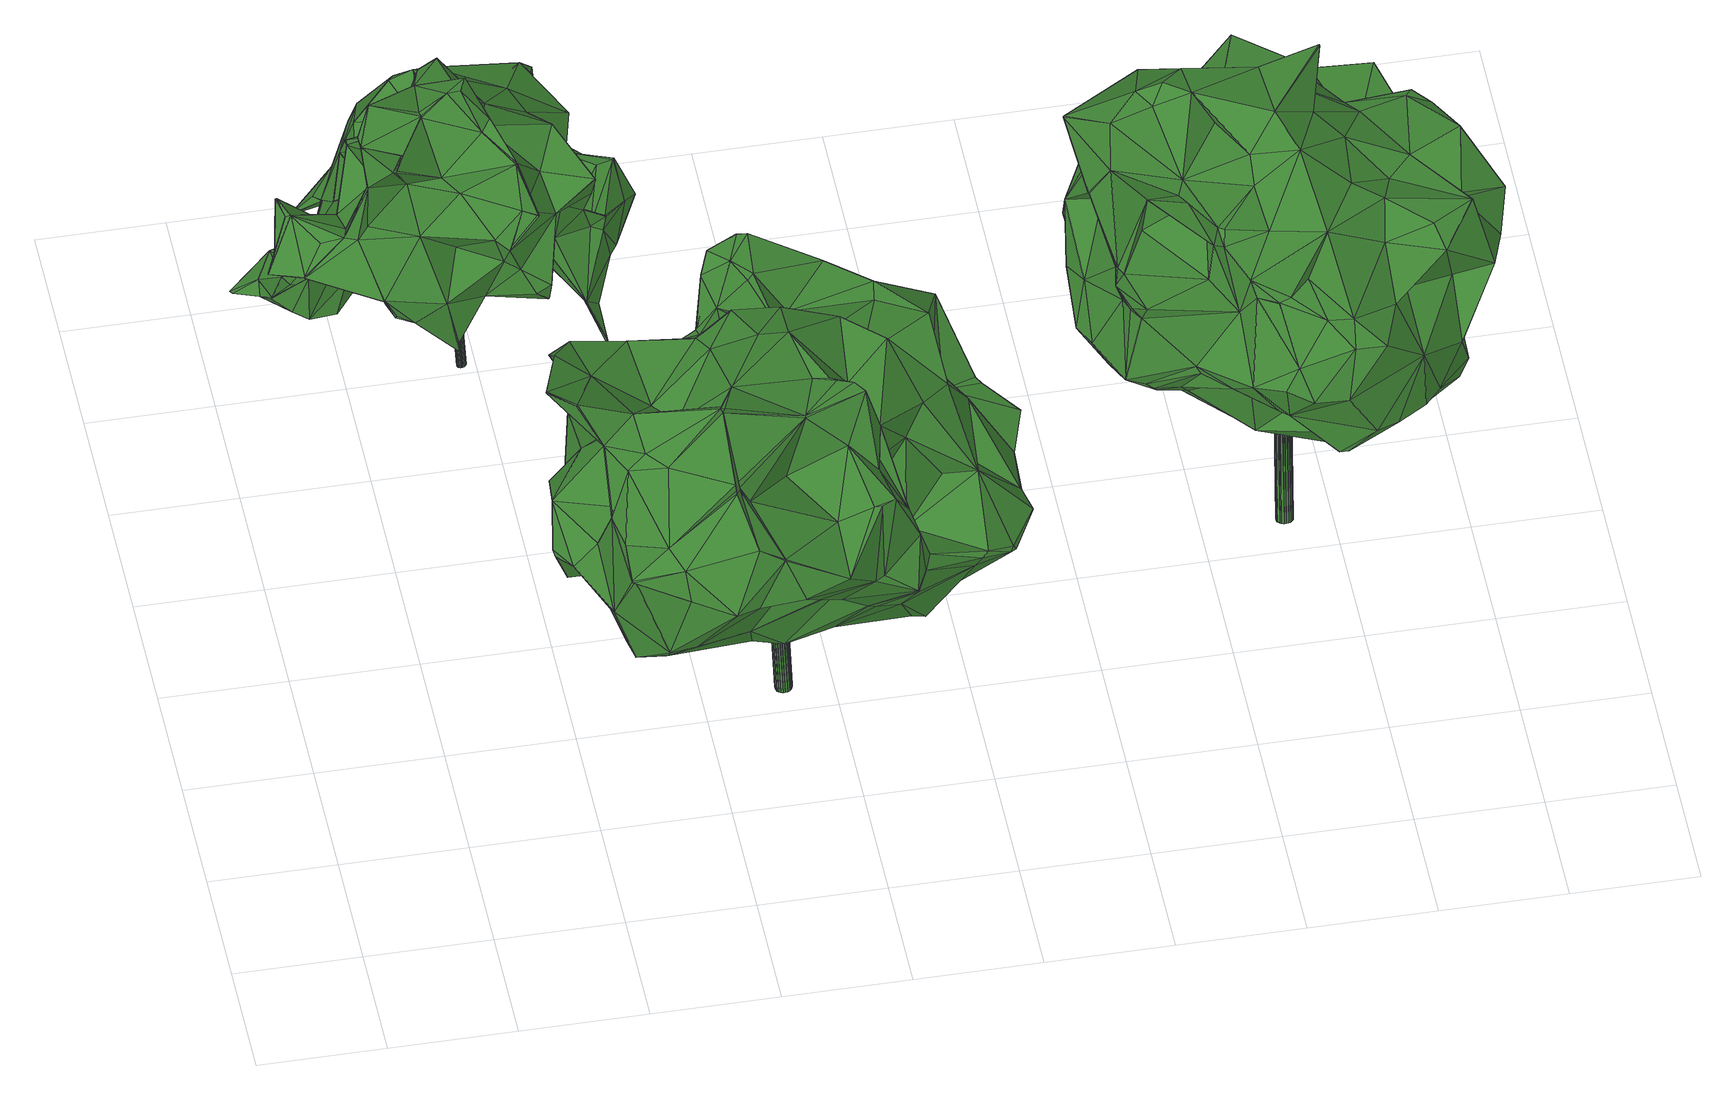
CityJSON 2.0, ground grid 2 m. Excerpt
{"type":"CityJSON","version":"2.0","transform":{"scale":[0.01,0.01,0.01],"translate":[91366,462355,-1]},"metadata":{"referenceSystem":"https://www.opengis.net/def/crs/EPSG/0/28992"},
"CityObjects":{
"tree1":{"type":"SolitaryVegetationObject","attributes":{"gtid":282,"crown_width_m":5.53,"crown_median_z":3.19,"trunk_H_m":3.15,"trunk_DBH_m":0.147,"trunk_radius_m":0.0733,"trunk_base_height_m":0.04,"original_gtid":"287"},"geometry":[{"type":"Solid","lod":"3","boundaries":[[[[0,1,2]],[[3,2,4]],[[5,6,7]],[[8,7,6]],[[9,10,11]],[[12,13,14]],[[15,16,17]],[[18,19,20]],[[21,22,23]],[[24,25,26]],[[27,28,29]],[[30,31,32]],[[33,34,35]],[[36,37,38]],[[39,40,41]],[[42,41,40]],[[43,44,45]],[[43,45,46]],[[47,48,49]],[[50,51,52]],[[53,54,55]],[[56,23,22]],[[57,58,59]],[[60,61,62]],[[63,25,24]],[[64,65,66]],[[67,68,69]],[[70,68,67]],[[34,33,69]],[[55,36,71]],[[18,72,19]],[[73,74,75]],[[76,77,78]],[[76,78,79]],[[80,81,27]],[[50,49,82]],[[83,10,73]],[[20,19,84]],[[73,85,74]],[[75,74,85]],[[37,86,87]],[[88,89,38]],[[90,91,92]],[[85,93,94]],[[95,96,97]],[[14,96,95]],[[98,99,100]],[[58,20,84]],[[101,102,103]],[[104,105,106]],[[107,108,109]],[[110,111,25]],[[61,112,62]],[[103,97,96]],[[44,15,45]],[[45,15,113]],[[56,32,23]],[[114,115,101]],[[116,117,67]],[[118,119,120]],[[121,122,123]],[[124,97,103]],[[18,125,126]],[[18,20,125]],[[33,120,69]],[[127,128,17]],[[128,53,17]],[[129,130,131]],[[132,45,113]],[[133,134,135]],[[136,10,9]],[[26,137,24]],[[138,139,140]],[[141,133,142]],[[143,30,56]],[[126,144,145]],[[146,86,3]],[[123,104,121]],[[110,25,147]],[[148,144,149]],[[150,102,51]],[[23,32,151]],[[151,21,23]],[[152,34,153]],[[2,154,155]],[[5,7,156]],[[93,105,94]],[[157,111,107]],[[158,98,90]],[[109,159,156]],[[3,4,160]],[[161,162,122]],[[163,145,144]],[[30,143,139]],[[122,65,123]],[[84,164,58]],[[93,10,136]],[[165,166,153]],[[113,167,132]],[[14,13,147]],[[168,42,40]],[[93,85,10]],[[15,17,113]],[[169,88,170]],[[58,171,20]],[[172,69,68]],[[164,59,173]],[[150,124,102]],[[88,38,37]],[[64,123,65]],[[117,70,67]],[[174,163,148]],[[46,45,175]],[[176,64,177]],[[72,178,142]],[[110,107,111]],[[6,5,179]],[[113,180,167]],[[129,167,180]],[[129,180,113]],[[41,181,92]],[[8,182,183]],[[47,115,14]],[[2,184,154]],[[27,185,186]],[[51,102,187]],[[36,188,37]],[[132,175,45]],[[145,189,126]],[[190,189,145]],[[12,108,13]],[[174,191,143]],[[4,192,160]],[[185,81,79]],[[193,168,179]],[[5,156,159]],[[142,133,72]],[[131,137,194]],[[90,98,100]],[[195,71,36]],[[196,168,197]],[[198,156,183]],[[199,200,62]],[[34,152,46]],[[183,156,8]],[[8,156,7]],[[201,202,203]],[[21,141,22]],[[70,79,31]],[[168,40,39]],[[155,204,2]],[[146,204,155]],[[11,10,83]],[[69,153,34]],[[205,206,81]],[[207,39,100]],[[198,183,6]],[[104,158,92]],[[75,196,29]],[[117,116,119]],[[100,39,91]],[[100,91,90]],[[208,209,105]],[[106,105,209]],[[210,191,174]],[[79,70,185]],[[136,211,212]],[[33,211,136]],[[197,81,213]],[[75,85,181]],[[184,59,154]],[[214,178,190]],[[172,215,153]],[[172,153,69]],[[165,153,215]],[[140,46,152]],[[140,43,46]],[[6,183,182]],[[182,8,6]],[[87,49,170]],[[129,208,216]],[[107,198,217]],[[140,218,43]],[[164,219,59]],[[0,220,112]],[[62,112,220]],[[3,160,146]],[[2,221,184]],[[2,1,221]],[[14,114,96]],[[103,96,114]],[[103,114,101]],[[70,118,185]],[[49,50,47]],[[187,47,50]],[[87,170,88]],[[29,80,27]],[[219,164,84]],[[63,71,25]],[[55,54,222]],[[106,223,131]],[[129,131,223]],[[208,105,224]],[[93,224,105]],[[224,212,132]],[[36,222,188]],[[55,222,36]],[[42,196,75]],[[219,225,226]],[[157,25,111]],[[207,198,6]],[[6,179,207]],[[227,147,169]],[[169,147,25]],[[53,228,229]],[[61,60,222]],[[88,37,87]],[[108,110,13]],[[125,171,230]],[[79,78,31]],[[101,47,187]],[[137,229,228]],[[108,12,109]],[[231,232,205]],[[231,205,197]],[[231,197,232]],[[19,72,84]],[[233,112,127]],[[234,141,235]],[[205,97,236]],[[56,237,143]],[[238,237,56]],[[167,216,132]],[[20,171,125]],[[118,136,9]],[[117,119,70]],[[239,49,240]],[[239,240,154]],[[174,143,145]],[[55,71,228]],[[98,241,242]],[[93,136,212]],[[93,212,224]],[[121,104,161]],[[169,195,89]],[[210,218,140]],[[222,54,61]],[[205,232,95]],[[130,53,229]],[[81,80,213]],[[196,213,80]],[[130,17,53]],[[86,146,240]],[[86,240,87]],[[51,187,52]],[[32,31,243]],[[215,244,165]],[[30,244,31]],[[130,113,17]],[[130,129,113]],[[70,119,118]],[[50,226,51]],[[150,51,226]],[[245,246,242]],[[172,68,244]],[[29,196,80]],[[11,83,29]],[[75,29,83]],[[196,197,213]],[[210,140,139]],[[224,216,208]],[[132,216,224]],[[247,97,201]],[[172,244,215]],[[60,188,222]],[[248,57,184]],[[161,122,121]],[[41,92,91]],[[154,59,82]],[[31,68,70]],[[105,181,94]],[[92,181,105]],[[41,91,39]],[[85,94,181]],[[92,158,90]],[[132,212,175]],[[167,129,216]],[[137,63,24]],[[71,63,228]],[[137,228,63]],[[249,77,203]],[[202,249,203]],[[104,250,158]],[[104,251,250]],[[251,104,176]],[[123,176,104]],[[71,195,25]],[[181,41,42]],[[181,42,75]],[[106,131,194]],[[252,253,218]],[[50,52,187]],[[218,253,43]],[[82,219,226]],[[82,226,50]],[[107,109,198]],[[156,198,109]],[[67,120,116]],[[119,116,120]],[[233,254,255]],[[56,30,32]],[[1,256,221]],[[257,221,256]],[[97,205,95]],[[247,236,97]],[[30,139,258]],[[138,258,139]],[[188,62,200]],[[60,62,188]],[[114,14,115]],[[173,59,58]],[[124,201,97]],[[22,238,56]],[[32,234,235]],[[82,59,219]],[[149,58,57]],[[149,57,248]],[[202,72,249]],[[225,72,202]],[[69,120,67]],[[84,72,219]],[[133,249,72]],[[127,112,128]],[[26,25,157]],[[169,25,195]],[[101,115,47]],[[228,53,55]],[[108,107,110]],[[170,227,169]],[[152,166,140]],[[152,153,166]],[[149,230,58]],[[130,229,131]],[[148,163,144]],[[257,248,221]],[[184,221,248]],[[256,259,257]],[[57,59,184]],[[166,30,258]],[[166,258,140]],[[260,257,255]],[[112,259,261]],[[104,92,105]],[[32,235,151]],[[127,17,16]],[[140,258,138]],[[238,214,237]],[[190,145,237]],[[137,131,229]],[[209,129,223]],[[209,223,106]],[[129,209,208]],[[262,16,263]],[[185,27,81]],[[88,169,89]],[[178,72,189]],[[188,86,37]],[[150,226,225]],[[207,168,39]],[[179,168,207]],[[197,168,193]],[[254,252,218]],[[218,148,254]],[[164,173,58]],[[243,31,78]],[[31,244,68]],[[38,89,36]],[[195,36,89]],[[139,143,191]],[[49,48,170]],[[35,211,33]],[[245,26,246]],[[157,246,26]],[[162,194,122]],[[161,194,162]],[[104,194,161]],[[106,194,104]],[[197,205,81]],[[242,217,99]],[[198,99,217]],[[27,186,264]],[[9,186,185]],[[133,141,134]],[[245,241,64]],[[64,176,123]],[[225,201,150]],[[124,150,201]],[[14,109,12]],[[232,109,14]],[[61,54,112]],[[128,112,54]],[[53,128,54]],[[66,122,137]],[[126,72,18]],[[76,247,203]],[[76,203,77]],[[201,225,202]],[[201,203,247]],[[22,178,238]],[[238,178,214]],[[243,234,32]],[[233,259,112]],[[255,259,233]],[[0,2,199]],[[139,191,210]],[[256,261,259]],[[112,261,0]],[[255,257,259]],[[1,0,261]],[[256,1,261]],[[247,76,206]],[[236,247,206]],[[236,206,205]],[[219,72,225]],[[81,206,79]],[[76,79,206]],[[157,107,246]],[[148,149,257]],[[148,257,260]],[[245,137,26]],[[66,137,245]],[[34,265,35]],[[46,265,34]],[[66,245,64]],[[137,122,194]],[[46,175,265]],[[220,0,199]],[[220,199,62]],[[86,188,200]],[[171,58,230]],[[248,257,149]],[[227,170,48]],[[42,168,196]],[[49,87,240]],[[262,254,233]],[[255,254,260]],[[260,254,148]],[[230,144,126]],[[218,210,148]],[[110,147,13]],[[14,147,227]],[[207,99,198]],[[22,141,178]],[[142,178,141]],[[197,159,232]],[[193,159,197]],[[179,159,193]],[[5,159,179]],[[109,232,159]],[[95,232,14]],[[204,192,4]],[[175,212,211]],[[190,178,189]],[[126,189,72]],[[262,127,16]],[[262,233,127]],[[125,230,126]],[[28,27,264]],[[249,133,135]],[[227,48,47]],[[14,227,47]],[[9,185,118]],[[242,99,98]],[[100,99,207]],[[250,241,98]],[[145,143,237]],[[75,83,73]],[[135,243,78]],[[135,78,77]],[[11,29,9]],[[49,239,82]],[[82,239,154]],[[166,165,244]],[[166,244,30]],[[155,154,240]],[[155,240,146]],[[73,10,85]],[[86,200,3]],[[16,253,263]],[[43,253,44]],[[176,177,251]],[[250,251,177]],[[254,253,252]],[[262,253,254]],[[263,253,262]],[[151,235,21]],[[15,253,16]],[[44,253,15]],[[2,204,4]],[[204,146,160]],[[177,64,241]],[[177,241,250]],[[200,199,3]],[[3,199,2]],[[158,250,98]],[[242,241,245]],[[77,249,135]],[[103,102,124]],[[187,102,101]],[[210,174,148]],[[149,144,230]],[[29,28,9]],[[163,174,145]],[[28,264,186]],[[9,28,186]],[[21,235,141]],[[211,35,265]],[[211,265,175]],[[66,65,122]],[[136,120,33]],[[118,120,136]],[[204,160,192]],[[246,107,217]],[[246,217,242]],[[190,237,214]],[[234,134,141]],[[135,134,243]],[[234,243,134]],[[266,267,268]],[[266,268,269]],[[269,268,270]],[[269,270,271]],[[268,267,272]],[[268,272,270]],[[270,272,273]],[[270,273,271]],[[272,267,274]],[[272,274,273]],[[273,274,275]],[[273,275,271]],[[274,267,276]],[[274,276,275]],[[275,276,277]],[[275,277,271]],[[276,267,278]],[[276,278,277]],[[277,278,279]],[[277,279,271]],[[278,267,280]],[[278,280,279]],[[279,280,281]],[[279,281,271]],[[280,267,282]],[[280,282,281]],[[281,282,283]],[[281,283,271]],[[282,267,284]],[[282,284,283]],[[283,284,285]],[[283,285,271]],[[284,267,286]],[[284,286,285]],[[285,286,287]],[[285,287,271]],[[286,267,288]],[[286,288,287]],[[287,288,289]],[[287,289,271]],[[288,267,290]],[[288,290,289]],[[289,290,291]],[[289,291,271]],[[290,267,292]],[[290,292,291]],[[291,292,293]],[[291,293,271]],[[292,267,294]],[[292,294,293]],[[293,294,295]],[[293,295,271]],[[294,267,296]],[[294,296,295]],[[295,296,297]],[[295,297,271]],[[296,267,298]],[[296,298,297]],[[297,298,299]],[[297,299,271]],[[298,267,300]],[[298,300,299]],[[299,300,301]],[[299,301,271]],[[300,267,302]],[[300,302,301]],[[301,302,303]],[[301,303,271]],[[302,267,304]],[[302,304,303]],[[303,304,305]],[[303,305,271]],[[304,267,306]],[[304,306,305]],[[305,306,307]],[[305,307,271]],[[306,267,308]],[[306,308,307]],[[307,308,309]],[[307,309,271]],[[308,267,310]],[[308,310,309]],[[309,310,311]],[[309,311,271]],[[310,267,312]],[[310,312,311]],[[311,312,313]],[[311,313,271]],[[312,267,314]],[[312,314,313]],[[313,314,315]],[[313,315,271]],[[314,267,266]],[[314,266,315]],[[315,266,269]],[[315,269,271]]]]}]},
"tree2":{"type":"SolitaryVegetationObject","attributes":{"gtid":259,"crown_width_m":7.35,"crown_median_z":4.41,"trunk_H_m":4.54,"trunk_DBH_m":0.259,"trunk_radius_m":0.129,"trunk_base_height_m":-0.13,"original_gtid":"264"},"geometry":[{"type":"Solid","lod":"3","boundaries":[[[[316,317,318]],[[319,320,321]],[[322,320,319]],[[323,324,325]],[[326,327,328]],[[329,330,331]],[[332,333,334]],[[335,336,337]],[[338,339,340]],[[341,342,343]],[[344,345,346]],[[347,344,346]],[[348,349,350]],[[332,351,352]],[[353,354,355]],[[356,357,358]],[[359,360,339]],[[361,362,363]],[[364,365,366]],[[367,366,365]],[[355,368,353]],[[369,370,371]],[[317,372,318]],[[373,374,375]],[[376,330,321]],[[377,378,379]],[[380,381,382]],[[383,384,385]],[[386,387,388]],[[389,390,391]],[[392,393,371]],[[394,395,396]],[[397,376,324]],[[337,336,398]],[[399,400,338]],[[356,354,401]],[[402,396,403]],[[404,405,406]],[[407,343,408]],[[324,408,343]],[[409,410,358]],[[411,410,409]],[[412,413,331]],[[350,349,414]],[[359,415,360]],[[416,417,418]],[[419,416,418]],[[420,421,422]],[[335,351,423]],[[424,333,332]],[[425,426,427]],[[337,428,382]],[[408,324,323]],[[429,430,431]],[[432,433,327]],[[414,434,435]],[[369,435,434]],[[436,427,426]],[[389,437,438]],[[439,326,328]],[[376,321,320]],[[440,441,442]],[[443,394,444]],[[445,446,447]],[[448,366,449]],[[449,366,367]],[[450,320,440]],[[325,320,450]],[[371,370,392]],[[451,370,452]],[[364,366,448]],[[369,452,370]],[[453,430,454]],[[333,455,456]],[[324,342,397]],[[457,458,353]],[[354,353,458]],[[459,345,344]],[[447,460,442]],[[384,363,461]],[[462,461,363]],[[463,397,464]],[[337,465,466]],[[467,397,463]],[[401,357,356]],[[468,376,397]],[[388,469,386]],[[411,469,388]],[[470,336,335]],[[370,471,472]],[[411,388,473]],[[474,406,475]],[[476,477,474]],[[425,427,478]],[[436,380,478]],[[479,390,445]],[[380,436,424]],[[380,424,332]],[[380,332,381]],[[480,481,482]],[[324,376,325]],[[483,484,485]],[[486,487,375]],[[488,487,486]],[[489,362,361]],[[352,490,337]],[[424,436,491]],[[491,436,426]],[[492,475,493]],[[463,371,467]],[[424,491,455]],[[492,474,475]],[[383,385,494]],[[468,495,376]],[[403,365,402]],[[485,484,433]],[[496,433,484]],[[494,360,415]],[[494,415,439]],[[408,497,407]],[[443,395,394]],[[446,460,447]],[[468,467,393]],[[425,478,498]],[[330,499,472]],[[380,428,500]],[[501,502,503]],[[504,469,411]],[[505,500,506]],[[507,500,505]],[[324,343,342]],[[457,413,412]],[[482,357,480]],[[451,452,377]],[[475,406,508]],[[509,510,347]],[[344,347,510]],[[511,459,512]],[[480,457,481]],[[513,374,496]],[[513,496,514]],[[456,515,334]],[[456,334,333]],[[516,462,456]],[[516,517,462]],[[518,438,519]],[[520,521,522]],[[523,524,525]],[[526,527,528]],[[412,482,481]],[[529,530,531]],[[438,532,519]],[[446,533,460]],[[407,497,534]],[[535,536,355]],[[472,471,417]],[[472,417,412]],[[478,427,436]],[[385,318,494]],[[426,318,491]],[[368,537,329]],[[475,508,488]],[[493,475,488]],[[318,360,494]],[[340,399,338]],[[403,395,538]],[[402,365,364]],[[336,539,341]],[[404,373,405]],[[535,356,536]],[[468,393,392]],[[334,423,351]],[[334,351,332]],[[339,425,498]],[[340,339,498]],[[504,540,469]],[[498,430,340]],[[497,531,534]],[[512,541,438]],[[463,435,371]],[[369,371,435]],[[350,414,542]],[[543,544,545]],[[398,465,337]],[[382,428,380]],[[464,546,547]],[[403,396,395]],[[394,396,402]],[[421,548,422]],[[422,395,443]],[[498,478,507]],[[380,507,478]],[[492,493,519]],[[322,440,320]],[[455,372,456]],[[534,531,466]],[[422,538,395]],[[388,387,525]],[[388,525,549]],[[447,550,551]],[[552,551,550]],[[553,554,555]],[[453,556,344]],[[457,412,481]],[[336,341,398]],[[447,319,550]],[[557,422,548]],[[557,538,422]],[[505,454,498]],[[489,558,362]],[[559,448,449]],[[371,393,467]],[[560,561,536]],[[552,561,560]],[[562,563,564]],[[400,563,562]],[[565,329,537]],[[558,566,362]],[[394,364,501]],[[394,402,364]],[[544,553,555]],[[552,445,551]],[[447,551,445]],[[349,434,414]],[[318,455,491]],[[333,424,455]],[[505,556,454]],[[557,567,449]],[[558,542,568]],[[382,381,352]],[[382,352,337]],[[536,410,503]],[[482,412,416]],[[413,457,353]],[[423,334,515]],[[567,545,544]],[[417,416,412]],[[480,458,457]],[[378,361,569]],[[342,570,397]],[[520,464,571]],[[464,520,463]],[[539,570,342]],[[520,522,463]],[[470,539,336]],[[430,498,454]],[[572,437,391]],[[521,568,542]],[[573,568,521]],[[346,345,486]],[[512,486,511]],[[426,574,318]],[[316,318,385]],[[425,339,574]],[[425,574,426]],[[554,553,404]],[[384,383,575]],[[518,512,438]],[[506,556,505]],[[332,352,381]],[[455,318,372]],[[565,330,329]],[[378,576,577]],[[430,578,340]],[[571,527,521]],[[492,532,390]],[[572,390,532]],[[521,527,573]],[[512,488,486]],[[518,488,512]],[[579,527,526]],[[464,527,579]],[[482,416,357]],[[401,480,357]],[[355,354,535]],[[356,535,354]],[[348,378,349]],[[364,448,502]],[[377,576,378]],[[464,570,539]],[[335,423,580]],[[512,531,541]],[[581,531,512]],[[459,581,512]],[[466,465,534]],[[319,368,550]],[[420,422,328]],[[464,397,570]],[[470,580,573]],[[470,335,580]],[[414,435,522]],[[521,542,522]],[[414,522,542]],[[335,337,490]],[[422,582,328]],[[443,582,422]],[[421,433,496]],[[573,580,568]],[[423,568,580]],[[582,549,525]],[[401,354,458]],[[401,458,480]],[[541,389,438]],[[583,389,541]],[[364,502,501]],[[375,487,405]],[[373,375,405]],[[406,405,508]],[[584,533,583]],[[518,493,488]],[[347,374,513]],[[514,496,484]],[[500,507,380]],[[445,390,446]],[[459,466,581]],[[581,466,531]],[[442,441,447]],[[574,585,318]],[[344,510,453]],[[453,510,509]],[[428,337,466]],[[339,360,574]],[[562,564,326]],[[326,586,562]],[[459,587,466]],[[428,466,506]],[[428,506,500]],[[534,465,398]],[[534,398,407]],[[519,493,518]],[[353,368,413]],[[536,358,410]],[[555,477,476]],[[430,429,578]],[[350,361,348]],[[339,338,586]],[[339,586,359]],[[463,522,435]],[[557,449,367]],[[398,341,407]],[[492,390,474]],[[586,400,562]],[[586,338,400]],[[369,434,377]],[[406,554,404]],[[489,542,558]],[[443,549,582]],[[444,549,443]],[[586,415,359]],[[588,415,586]],[[416,589,357]],[[446,389,583]],[[341,539,342]],[[569,379,378]],[[590,379,569]],[[531,497,529]],[[591,450,584]],[[497,591,584]],[[456,462,515]],[[514,347,513]],[[392,330,376]],[[490,351,335]],[[408,450,591]],[[497,408,591]],[[377,418,471]],[[417,471,418]],[[416,592,589]],[[538,367,403]],[[559,560,448]],[[474,477,406]],[[507,505,498]],[[509,347,514]],[[474,390,479]],[[352,351,490]],[[470,573,539]],[[326,415,588]],[[341,343,407]],[[528,464,547]],[[410,501,503]],[[409,358,593]],[[323,450,408]],[[548,545,557]],[[567,557,545]],[[460,450,442]],[[440,442,450]],[[503,502,560]],[[560,502,448]],[[501,549,444]],[[356,358,536]],[[503,560,536]],[[594,379,590]],[[386,540,595]],[[469,540,386]],[[460,533,450]],[[584,450,533]],[[516,596,517]],[[372,596,516]],[[471,451,377]],[[517,596,316]],[[372,316,596]],[[597,377,379]],[[540,597,379]],[[412,331,330]],[[330,472,412]],[[540,379,595]],[[594,595,379]],[[543,548,421]],[[383,523,387]],[[439,523,494]],[[383,494,523]],[[348,361,378]],[[404,598,373]],[[389,446,390]],[[536,368,355]],[[573,527,539]],[[445,552,599]],[[479,445,599]],[[600,546,526]],[[547,546,600]],[[558,568,566]],[[487,488,508]],[[487,508,405]],[[536,561,368]],[[550,561,552]],[[550,368,561]],[[537,368,319]],[[528,527,571]],[[368,329,413]],[[537,319,321]],[[330,537,321]],[[346,486,375]],[[399,563,400]],[[346,375,374]],[[496,374,544]],[[544,374,373]],[[374,347,346]],[[340,563,399]],[[340,429,563]],[[453,509,430]],[[479,476,474]],[[560,559,479]],[[589,592,504]],[[479,559,476]],[[325,376,320]],[[411,593,504]],[[409,593,411]],[[486,345,511]],[[565,537,330]],[[544,543,496]],[[421,496,543]],[[468,397,467]],[[384,569,363]],[[476,559,555]],[[584,583,529]],[[584,529,497]],[[515,462,362]],[[385,384,316]],[[517,384,462]],[[517,316,384]],[[462,384,461]],[[451,471,370]],[[552,560,599]],[[599,560,479]],[[504,593,589]],[[357,589,358]],[[593,358,589]],[[564,327,326]],[[432,327,564]],[[555,559,449]],[[386,575,387]],[[446,583,533]],[[383,387,575]],[[420,328,327]],[[384,575,569]],[[569,575,590]],[[329,331,413]],[[387,523,525]],[[594,601,595]],[[528,571,464]],[[340,578,429]],[[419,418,540]],[[349,577,434]],[[378,577,349]],[[350,489,361]],[[557,367,538]],[[450,323,325]],[[526,528,547]],[[439,415,326]],[[547,600,526]],[[433,432,485]],[[485,432,483]],[[563,483,432]],[[392,376,495]],[[392,495,468]],[[564,563,432]],[[447,441,319]],[[322,319,441]],[[440,322,441]],[[377,452,369]],[[511,345,459]],[[597,418,377]],[[456,372,516]],[[316,372,317]],[[403,367,365]],[[501,444,394]],[[328,524,439]],[[362,462,363]],[[571,521,520]],[[350,542,489]],[[361,363,569]],[[531,530,541]],[[583,530,529]],[[541,530,583]],[[579,526,546]],[[579,546,464]],[[318,585,360]],[[574,360,585]],[[555,554,477]],[[543,545,548]],[[523,439,524]],[[328,582,524]],[[582,525,524]],[[449,567,544]],[[549,473,388]],[[544,555,449]],[[563,431,483]],[[563,429,431]],[[484,431,514]],[[515,362,566]],[[568,423,566]],[[492,519,532]],[[539,527,464]],[[326,588,586]],[[434,577,576]],[[434,576,377]],[[373,598,544]],[[553,598,404]],[[572,391,390]],[[544,598,553]],[[575,386,601]],[[386,595,601]],[[483,431,484]],[[515,566,423]],[[575,601,590]],[[590,601,594]],[[420,327,421]],[[421,327,433]],[[411,473,410]],[[501,473,549]],[[501,410,473]],[[597,540,418]],[[504,592,540]],[[344,556,506]],[[506,466,587]],[[344,587,459]],[[506,587,344]],[[406,477,554]],[[592,416,419]],[[592,419,540]],[[454,556,453]],[[509,431,430]],[[514,431,509]],[[389,391,437]],[[392,370,499]],[[472,499,370]],[[392,499,330]],[[532,437,572]],[[532,438,437]],[[602,603,604]],[[602,604,605]],[[605,604,606]],[[605,606,607]],[[604,603,608]],[[604,608,606]],[[606,608,609]],[[606,609,607]],[[608,603,610]],[[608,610,609]],[[609,610,611]],[[609,611,607]],[[610,603,612]],[[610,612,611]],[[611,612,613]],[[611,613,607]],[[612,603,614]],[[612,614,613]],[[613,614,615]],[[613,615,607]],[[614,603,616]],[[614,616,615]],[[615,616,617]],[[615,617,607]],[[616,603,618]],[[616,618,617]],[[617,618,619]],[[617,619,607]],[[618,603,620]],[[618,620,619]],[[619,620,621]],[[619,621,607]],[[620,603,622]],[[620,622,621]],[[621,622,623]],[[621,623,607]],[[622,603,624]],[[622,624,623]],[[623,624,625]],[[623,625,607]],[[624,603,626]],[[624,626,625]],[[625,626,627]],[[625,627,607]],[[626,603,628]],[[626,628,627]],[[627,628,629]],[[627,629,607]],[[628,603,630]],[[628,630,629]],[[629,630,631]],[[629,631,607]],[[630,603,632]],[[630,632,631]],[[631,632,633]],[[631,633,607]],[[632,603,634]],[[632,634,633]],[[633,634,635]],[[633,635,607]],[[634,603,636]],[[634,636,635]],[[635,636,637]],[[635,637,607]],[[636,603,638]],[[636,638,637]],[[637,638,639]],[[637,639,607]],[[638,603,640]],[[638,640,639]],[[639,640,641]],[[639,641,607]],[[640,603,642]],[[640,642,641]],[[641,642,643]],[[641,643,607]],[[642,603,644]],[[642,644,643]],[[643,644,645]],[[643,645,607]],[[644,603,646]],[[644,646,645]],[[645,646,647]],[[645,647,607]],[[646,603,648]],[[646,648,647]],[[647,648,649]],[[647,649,607]],[[648,603,650]],[[648,650,649]],[[649,650,651]],[[649,651,607]],[[650,603,602]],[[650,602,651]],[[651,602,605]],[[651,605,607]]]]}]},
"tree3":{"type":"SolitaryVegetationObject","attributes":{"gtid":235,"crown_width_m":6.46,"crown_median_z":5.9,"trunk_H_m":5.85,"trunk_DBH_m":0.268,"trunk_radius_m":0.134,"trunk_base_height_m":0.05,"original_gtid":"240"},"geometry":[{"type":"Solid","lod":"3","boundaries":[[[[652,653,654]],[[655,656,657]],[[658,659,660]],[[661,654,653]],[[662,663,664]],[[664,665,666]],[[667,668,669]],[[670,669,668]],[[671,672,673]],[[671,673,674]],[[675,665,664]],[[676,677,678]],[[679,680,681]],[[682,683,684]],[[685,686,687]],[[688,689,690]],[[688,691,689]],[[692,693,660]],[[694,688,695]],[[696,697,698]],[[699,661,653]],[[699,655,661]],[[700,701,702]],[[655,701,700]],[[703,704,673]],[[705,706,685]],[[707,708,679]],[[709,710,711]],[[652,699,653]],[[712,713,714]],[[691,688,694]],[[715,716,717]],[[718,719,683]],[[720,719,718]],[[662,664,721]],[[683,722,718]],[[723,724,725]],[[698,697,726]],[[727,728,729]],[[700,730,656]],[[731,720,732]],[[705,685,687]],[[691,733,734]],[[683,719,735]],[[736,737,703]],[[671,693,738]],[[672,671,738]],[[672,738,739]],[[724,740,741]],[[735,742,683]],[[743,744,745]],[[746,747,748]],[[683,742,730]],[[696,698,749]],[[750,751,712]],[[752,753,754]],[[752,754,755]],[[657,656,742]],[[673,665,674]],[[683,756,722]],[[757,758,752]],[[661,759,654]],[[760,761,762]],[[763,764,765]],[[723,766,767]],[[768,767,766]],[[769,770,654]],[[771,772,773]],[[672,774,703]],[[775,692,660]],[[738,692,775]],[[716,776,749]],[[655,759,661]],[[709,711,678]],[[777,663,662]],[[698,778,667]],[[654,779,652]],[[780,740,781]],[[734,767,697]],[[780,782,783]],[[781,782,780]],[[703,737,704]],[[680,679,708]],[[654,759,769]],[[784,785,786]],[[691,694,733]],[[787,788,789]],[[723,790,781]],[[736,652,737]],[[739,774,672]],[[678,677,791]],[[792,774,739]],[[757,677,676]],[[793,677,757]],[[734,697,696]],[[781,724,723]],[[794,753,795]],[[767,768,697]],[[796,779,654]],[[767,734,733]],[[721,797,662]],[[760,701,655]],[[798,754,741]],[[799,790,694]],[[672,703,673]],[[773,786,800]],[[673,704,779]],[[673,779,796]],[[707,801,667]],[[668,802,670]],[[794,754,753]],[[803,804,805]],[[756,729,748]],[[676,806,795]],[[671,807,693]],[[660,693,807]],[[671,674,807]],[[786,808,800]],[[795,806,809]],[[810,811,812]],[[813,756,748]],[[722,756,813]],[[722,813,748]],[[750,802,751]],[[670,802,750]],[[687,695,705]],[[791,772,771]],[[726,778,698]],[[814,714,713]],[[667,778,668]],[[815,816,725]],[[693,692,738]],[[656,655,700]],[[808,786,785]],[[725,766,723]],[[776,715,696]],[[734,696,715]],[[748,729,728]],[[746,783,747]],[[757,817,793]],[[817,784,793]],[[818,802,713]],[[818,713,712]],[[819,820,821]],[[735,820,819]],[[727,700,702]],[[727,702,803]],[[676,678,806]],[[822,823,824]],[[731,735,719]],[[734,689,691]],[[825,826,827]],[[715,828,734]],[[744,829,830]],[[722,831,764]],[[722,764,763]],[[761,784,817]],[[799,687,832]],[[831,832,687]],[[773,833,786]],[[832,831,722]],[[718,722,763]],[[718,763,720]],[[722,748,747]],[[678,771,709]],[[823,822,834]],[[823,834,745]],[[835,728,727]],[[701,762,804]],[[836,812,837]],[[835,838,728]],[[676,758,757]],[[837,839,836]],[[817,757,825]],[[799,694,687]],[[695,687,694]],[[782,781,790]],[[782,790,799]],[[769,759,657]],[[836,840,841]],[[842,708,707]],[[657,759,655]],[[821,843,844]],[[824,845,820]],[[830,820,845]],[[823,745,744]],[[744,830,823]],[[793,784,786]],[[724,846,725]],[[741,846,724]],[[722,747,832]],[[799,847,782]],[[721,796,787]],[[841,834,836]],[[745,834,841]],[[654,770,796]],[[806,678,848]],[[849,658,807]],[[850,851,852]],[[746,851,850]],[[852,851,755]],[[730,742,656]],[[818,751,802]],[[818,712,751]],[[853,854,695]],[[705,695,854]],[[820,735,855]],[[735,731,855]],[[664,856,721]],[[666,856,664]],[[669,670,750]],[[755,851,752]],[[789,788,857]],[[736,699,652]],[[769,857,788]],[[766,725,858]],[[825,827,805]],[[705,854,706]],[[781,740,724]],[[842,669,859]],[[700,727,684]],[[756,683,682]],[[840,679,681]],[[809,806,848]],[[835,727,803]],[[778,860,802]],[[778,802,668]],[[706,861,685]],[[790,723,733]],[[790,733,694]],[[841,840,862]],[[792,739,863]],[[792,863,784]],[[810,853,811]],[[758,795,864]],[[783,746,850]],[[783,850,780]],[[805,835,803]],[[827,835,805]],[[713,802,860]],[[732,763,765]],[[732,765,685]],[[794,795,809]],[[794,809,725]],[[767,733,723]],[[814,860,865]],[[814,713,860]],[[814,865,848]],[[730,684,683]],[[786,833,793]],[[796,856,673]],[[666,673,856]],[[726,697,768]],[[673,666,665]],[[819,742,735]],[[657,742,819]],[[739,738,808]],[[808,863,739]],[[715,776,716]],[[771,678,791]],[[826,825,866]],[[826,866,752]],[[859,867,868]],[[868,867,869]],[[870,801,716]],[[736,774,792]],[[736,703,774]],[[809,848,865]],[[690,853,688]],[[758,676,795]],[[824,810,822]],[[695,688,853]],[[738,800,808]],[[667,801,870]],[[667,870,716]],[[775,800,738]],[[773,800,775]],[[792,699,736]],[[871,868,659]],[[716,801,872]],[[706,824,861]],[[677,873,791]],[[833,773,772]],[[793,833,677]],[[841,662,797]],[[841,797,745]],[[775,771,773]],[[745,874,743]],[[797,743,874]],[[797,874,745]],[[717,811,875]],[[690,875,811]],[[690,717,875]],[[690,811,853]],[[824,706,810]],[[854,853,810]],[[867,750,712]],[[876,778,816]],[[815,725,809]],[[778,726,816]],[[777,675,663]],[[680,675,777]],[[680,871,877]],[[658,877,871]],[[769,844,857]],[[857,844,843]],[[831,687,686]],[[717,716,872]],[[717,872,878]],[[760,762,701]],[[854,810,706]],[[741,754,794]],[[810,812,822]],[[812,834,822]],[[720,763,732]],[[820,829,821]],[[696,749,776]],[[820,855,824]],[[861,824,855]],[[855,731,861]],[[743,843,744]],[[789,843,743]],[[857,843,789]],[[709,771,867]],[[775,867,771]],[[756,682,729]],[[879,821,844]],[[704,737,779]],[[779,737,652]],[[752,851,826]],[[830,845,823]],[[787,789,721]],[[798,741,740]],[[789,743,797]],[[821,829,843]],[[744,843,829]],[[830,829,820]],[[879,844,657]],[[686,765,764]],[[876,860,778]],[[865,860,876]],[[814,711,710]],[[848,678,711]],[[848,711,814]],[[731,719,720]],[[754,798,852]],[[740,852,798]],[[731,732,861]],[[685,861,732]],[[777,681,680]],[[664,663,675]],[[832,747,783]],[[748,728,746]],[[838,746,728]],[[753,752,864]],[[753,864,795]],[[669,707,667]],[[837,811,717]],[[842,707,669]],[[707,679,801]],[[679,872,801]],[[836,834,812]],[[700,684,730]],[[812,811,837]],[[827,851,835]],[[826,851,827]],[[849,877,658]],[[837,717,880]],[[717,878,880]],[[878,872,880]],[[867,859,750]],[[859,669,750]],[[757,752,866]],[[714,814,710]],[[674,665,849]],[[675,849,665]],[[807,674,849]],[[766,858,768]],[[858,725,816]],[[858,816,768]],[[721,856,796]],[[825,757,866]],[[835,851,881]],[[717,828,715]],[[690,828,717]],[[716,749,667]],[[789,797,721]],[[675,680,849]],[[849,680,877]],[[851,746,881]],[[746,838,881]],[[769,657,844]],[[684,729,682]],[[819,821,879]],[[819,879,657]],[[684,727,729]],[[702,701,804]],[[658,660,807]],[[799,832,847]],[[783,847,832]],[[783,782,847]],[[702,804,803]],[[791,873,772]],[[686,764,831]],[[755,754,852]],[[680,708,868]],[[859,708,842]],[[868,708,859]],[[775,869,867]],[[850,740,780]],[[852,740,850]],[[823,845,824]],[[788,770,769]],[[796,770,787]],[[788,787,770]],[[714,710,709]],[[867,712,714]],[[867,714,709]],[[837,880,839]],[[872,839,880]],[[699,882,655]],[[872,679,839]],[[840,839,679]],[[836,839,840]],[[862,840,681]],[[862,681,777]],[[838,835,881]],[[685,765,686]],[[804,883,805]],[[794,725,846]],[[741,794,846]],[[825,805,883]],[[825,883,817]],[[689,734,828]],[[815,876,816]],[[768,816,726]],[[667,749,698]],[[689,828,690]],[[655,882,760]],[[760,882,761]],[[792,761,882]],[[792,882,699]],[[884,659,869]],[[660,659,884]],[[871,659,658]],[[775,660,869]],[[868,869,659]],[[660,884,869]],[[871,680,868]],[[863,808,785]],[[863,785,784]],[[784,761,792]],[[865,815,809]],[[865,876,815]],[[662,862,777]],[[841,862,662]],[[752,758,864]],[[804,762,883]],[[817,883,762]],[[761,817,762]],[[833,873,677]],[[833,772,873]],[[885,886,887]],[[885,887,888]],[[888,887,889]],[[888,889,890]],[[887,886,891]],[[887,891,889]],[[889,891,892]],[[889,892,890]],[[891,886,893]],[[891,893,892]],[[892,893,894]],[[892,894,890]],[[893,886,895]],[[893,895,894]],[[894,895,896]],[[894,896,890]],[[895,886,897]],[[895,897,896]],[[896,897,898]],[[896,898,890]],[[897,886,899]],[[897,899,898]],[[898,899,900]],[[898,900,890]],[[899,886,901]],[[899,901,900]],[[900,901,902]],[[900,902,890]],[[901,886,903]],[[901,903,902]],[[902,903,904]],[[902,904,890]],[[903,886,905]],[[903,905,904]],[[904,905,906]],[[904,906,890]],[[905,886,907]],[[905,907,906]],[[906,907,908]],[[906,908,890]],[[907,886,909]],[[907,909,908]],[[908,909,910]],[[908,910,890]],[[909,886,911]],[[909,911,910]],[[910,911,912]],[[910,912,890]],[[911,886,913]],[[911,913,912]],[[912,913,914]],[[912,914,890]],[[913,886,915]],[[913,915,914]],[[914,915,916]],[[914,916,890]],[[915,886,917]],[[915,917,916]],[[916,917,918]],[[916,918,890]],[[917,886,919]],[[917,919,918]],[[918,919,920]],[[918,920,890]],[[919,886,921]],[[919,921,920]],[[920,921,922]],[[920,922,890]],[[921,886,923]],[[921,923,922]],[[922,923,924]],[[922,924,890]],[[923,886,925]],[[923,925,924]],[[924,925,926]],[[924,926,890]],[[925,886,927]],[[925,927,926]],[[926,927,928]],[[926,928,890]],[[927,886,929]],[[927,929,928]],[[928,929,930]],[[928,930,890]],[[929,886,931]],[[929,931,930]],[[930,931,932]],[[930,932,890]],[[931,886,933]],[[931,933,932]],[[932,933,934]],[[932,934,890]],[[933,886,885]],[[933,885,934]],[[934,885,888]],[[934,888,890]]]]}]}
},
"vertices":[
[225,1153,720],[201,1117,691],[202,1096,691],[247,1050,677],[250,1018,740],[544,1144,281],[568,1117,279],[549,1113,284],[568,1055,259],[413,1388,332],[540,1382,323],[526,1341,317],[474,1023,395],[454,1010,421],[384,1055,387],[333,1368,569],[337,1275,591],[368,1284,628],[70,1095,465],[59,1085,463],[93,1130,532],[32,1230,287],[71,1228,312],[29,1239,284],[557,1081,574],[493,1063,531],[556,1112,515],[371,1267,343],[476,1310,356],[452,1303,276],[167,1302,319],[167,1301,317],[99,1286,310],[326,1477,325],[263,1497,363],[318,1481,344],[431,1046,664],[429,1045,663],[451,980,615],[612,1208,310],[571,1242,342],[610,1273,353],[525,1289,249],[237,1339,504],[296,1373,548],[312,1421,510],[259,1432,450],[318,1012,423],[346,1093,460],[288,1070,514],[223,1013,445],[232,973,447],[234,974,448],[413,1219,627],[373,1170,689],[395,1137,663],[99,1286,312],[180,1102,518],[101,1125,539],[174,1080,522],[360,1127,751],[371,1153,751],[341,1139,737],[556,1081,575],[539,1164,417],[474,1166,428],[508,1144,474],[277,1451,224],[201,1397,283],[267,1462,247],[236,1385,279],[476,1104,583],[126,1114,414],[526,1393,221],[527,1392,221],[529,1353,218],[236,1196,338],[174,1138,307],[189,1228,331],[245,1278,299],[423,1249,247],[351,1237,247],[194,1072,522],[521,1376,226],[59,1083,463],[568,1395,310],[324,1088,613],[349,1074,589],[432,1012,597],[452,981,613],[649,1251,364],[649,1252,362],[598,1300,395],[522,1424,344],[551,1416,339],[347,1121,361],[307,1024,358],[326,1124,344],[626,1216,388],[583,1161,387],[610,1198,316],[327,961,371],[265,1007,407],[285,1020,374],[539,1304,423],[522,1358,416],[523,1331,513],[505,1136,409],[475,1023,396],[487,1131,399],[477,1013,433],[443,1104,446],[306,1217,685],[360,1371,567],[330,987,361],[331,987,363],[289,1441,211],[288,1439,210],[302,1358,325],[320,1404,245],[317,1447,281],[472,1273,411],[465,1201,513],[481,1239,397],[275,1028,397],[85,1165,538],[121,1184,466],[319,1259,676],[352,1278,676],[496,1376,547],[462,1294,577],[552,1273,530],[378,1438,500],[106,1139,323],[114,1198,320],[135,1192,319],[413,1390,332],[532,1187,550],[213,1375,309],[266,1309,394],[221,1368,416],[67,1198,306],[77,1155,340],[176,1259,349],[151,1170,473],[183,1177,377],[247,1048,675],[431,1020,467],[236,1179,493],[175,1149,504],[223,1011,441],[30,1239,283],[244,1426,420],[223,1444,313],[210,1080,620],[243,1051,673],[544,1095,308],[513,1127,485],[620,1271,426],[485,1176,343],[251,1017,739],[471,1313,469],[423,1264,547],[165,1163,470],[110,1060,470],[186,1401,299],[195,1378,312],[451,1368,500],[541,1195,293],[412,1001,528],[391,1014,541],[87,1164,539],[156,1415,252],[139,1087,510],[220,1181,391],[358,1404,433],[539,1223,351],[564,1165,397],[79,1157,341],[546,1153,279],[445,1332,544],[577,1377,323],[570,1055,259],[570,1054,261],[209,1082,620],[326,1316,307],[367,1363,376],[260,964,440],[388,1102,683],[169,1144,397],[141,1180,330],[288,1248,398],[250,1016,741],[485,1178,342],[550,1273,528],[434,1013,596],[458,1257,235],[423,1235,305],[546,1094,309],[301,1133,702],[301,1132,700],[248,1087,424],[170,1142,397],[192,1151,363],[249,1017,740],[350,1183,338],[312,1236,321],[598,1182,312],[523,1419,491],[515,1381,517],[227,1281,460],[359,1402,379],[430,1434,419],[423,1247,248],[114,1198,322],[155,1415,254],[455,1414,468],[564,1163,396],[230,1293,489],[110,1060,468],[299,1144,700],[215,1118,659],[402,1117,695],[512,1334,523],[463,1454,427],[218,1068,448],[222,1013,444],[408,1028,480],[506,1167,617],[477,1221,595],[137,1162,499],[407,1239,341],[449,1155,385],[285,1187,640],[105,1219,317],[61,1221,298],[320,1143,338],[136,1225,319],[105,1219,319],[210,1082,537],[272,1097,601],[586,1159,419],[587,1157,419],[136,1225,317],[196,1377,310],[551,1152,446],[551,1150,445],[296,1151,346],[234,1146,567],[130,1126,315],[618,1269,425],[595,1281,406],[279,1251,501],[324,1294,540],[236,1228,569],[203,1224,583],[230,1139,668],[202,1212,585],[212,1374,308],[256,1169,636],[201,1226,583],[224,1154,718],[271,1220,567],[332,1270,571],[377,1328,422],[302,1410,374],[382,1202,104],[375,1202,104],[382,1203,104],[365,1223,420],[365,1225,420],[357,1224,419],[382,1205,104],[364,1227,419],[381,1207,104],[363,1229,419],[379,1208,104],[362,1230,419],[377,1209,104],[360,1231,419],[376,1209,104],[358,1231,419],[374,1209,103],[356,1231,419],[372,1209,103],[354,1230,418],[370,1207,103],[353,1229,418],[369,1206,103],[351,1228,419],[368,1204,104],[351,1226,419],[368,1202,104],[350,1224,419],[368,1201,104],[350,1222,419],[368,1199,104],[351,1220,419],[369,1197,104],[352,1219,419],[371,1196,104],[353,1218,419],[373,1195,104],[355,1217,420],[374,1195,105],[357,1216,420],[376,1195,105],[359,1217,420],[378,1195,105],[361,1217,420],[380,1197,105],[362,1218,420],[381,1198,105],[364,1220,420],[382,1200,105],[364,1221,420],
[899,389,637],[958,406,535],[1008,379,558],[369,431,559],[385,342,505],[422,345,543],[362,388,500],[452,264,410],[457,218,420],[429,282,467],[1002,696,624],[946,710,560],[907,691,673],[548,381,699],[432,285,652],[451,312,737],[981,261,478],[993,262,490],[896,204,537],[809,211,472],[684,225,401],[771,287,362],[1111,584,469],[1085,498,468],[1063,596,387],[637,238,403],[503,194,439],[500,199,434],[795,508,421],[738,570,393],[771,619,397],[795,640,388],[698,287,690],[626,195,738],[757,182,684],[886,211,487],[862,225,453],[408,461,753],[379,512,785],[422,537,753],[418,551,769],[436,471,770],[507,564,741],[1014,501,589],[1015,500,591],[789,267,757],[847,187,712],[833,252,713],[654,748,675],[670,780,694],[669,769,628],[672,768,628],[479,468,653],[598,150,802],[498,170,687],[516,130,674],[893,352,487],[703,789,337],[723,750,360],[676,737,376],[424,223,517],[598,263,863],[726,276,817],[726,279,818],[938,336,355],[908,273,372],[889,284,366],[886,469,770],[852,344,714],[931,418,677],[733,451,828],[823,518,780],[736,535,799],[551,527,453],[474,566,465],[531,635,343],[438,149,649],[439,148,647],[699,746,700],[733,788,711],[717,790,710],[497,154,484],[688,242,388],[1071,613,463],[1061,633,488],[384,492,802],[669,778,696],[717,792,709],[624,778,359],[624,775,358],[596,749,370],[605,273,383],[484,268,406],[605,519,772],[655,569,715],[663,545,796],[427,324,766],[435,426,740],[662,96,705],[972,558,610],[479,362,787],[488,307,755],[598,288,847],[609,332,809],[898,706,556],[882,803,554],[843,758,663],[873,142,558],[1042,293,464],[1084,434,451],[1090,370,471],[1089,370,469],[875,342,347],[993,643,340],[977,630,357],[933,737,391],[946,749,518],[906,804,547],[605,164,795],[621,92,734],[1051,303,459],[555,594,324],[559,574,314],[974,601,681],[365,380,492],[405,424,492],[397,453,373],[729,720,693],[719,711,690],[446,575,468],[470,551,465],[385,542,492],[630,653,656],[660,768,564],[441,389,436],[604,196,776],[602,165,796],[936,553,439],[959,510,418],[1004,274,491],[911,256,519],[354,401,816],[383,491,799],[724,463,331],[400,453,374],[832,319,703],[876,238,635],[583,72,624],[537,141,503],[755,296,359],[761,373,332],[523,118,621],[445,158,638],[688,462,820],[760,211,507],[517,280,746],[460,298,733],[686,566,748],[523,684,375],[526,666,346],[593,641,492],[588,698,396],[1037,371,440],[497,610,499],[355,400,819],[391,351,829],[392,352,832],[916,776,395],[894,777,401],[935,829,399],[638,633,396],[612,730,376],[560,641,351],[812,176,712],[822,217,463],[1047,301,468],[510,645,339],[525,653,338],[977,462,665],[443,227,647],[858,763,414],[577,333,399],[1021,495,401],[443,227,649],[907,366,346],[665,675,676],[629,652,658],[632,637,663],[618,476,789],[928,441,460],[864,399,374],[989,381,451],[597,747,369],[896,637,417],[825,574,470],[656,568,396],[599,556,333],[778,712,418],[883,734,407],[888,208,610],[809,326,526],[836,338,641],[557,596,322],[515,615,318],[621,86,620],[691,83,629],[661,93,705],[857,527,682],[901,656,668],[808,579,687],[627,257,544],[670,175,557],[589,225,645],[618,415,434],[619,495,432],[676,434,345],[515,614,320],[451,480,485],[647,303,380],[418,543,760],[508,567,710],[497,381,566],[733,789,708],[627,197,464],[627,349,830],[593,554,332],[760,94,649],[809,761,545],[744,802,460],[808,762,547],[535,164,490],[497,213,617],[847,794,570],[745,619,683],[428,512,581],[412,559,492],[434,651,525],[653,758,387],[620,754,382],[650,712,484],[851,479,468],[788,752,587],[824,175,712],[603,641,546],[556,635,626],[519,578,567],[1052,639,496],[974,696,444],[1002,699,514],[559,289,618],[822,149,593],[783,754,540],[806,136,595],[824,314,820],[544,164,483],[641,122,615],[522,616,324],[728,167,542],[1080,418,470],[816,415,740],[606,196,777],[610,195,770],[994,641,340],[643,243,533],[765,188,515],[702,448,281],[774,682,642],[557,493,451],[533,424,464],[984,508,491],[998,612,506],[772,431,388],[970,560,608],[518,424,738],[809,325,830],[511,387,463],[552,392,730],[604,518,774],[785,336,827],[752,361,814],[827,370,522],[604,281,854],[677,787,373],[451,654,509],[549,289,498],[776,349,822],[738,452,88],[725,452,87],[738,456,88],[716,442,542],[715,445,542],[703,442,541],[736,459,88],[714,448,542],[734,461,88],[712,451,542],[731,463,88],[709,453,542],[728,465,87],[706,454,542],[725,465,87],[703,455,541],[721,464,87],[699,454,541],[718,463,87],[696,453,541],[716,461,87],[694,451,541],[714,458,87],[692,448,541],[712,455,87],[690,445,541],[712,452,86],[690,441,540],[713,448,86],[691,438,540],[714,445,86],[692,435,540],[716,443,86],[694,432,540],[719,441,86],[697,430,541],[722,439,87],[700,429,541],[725,439,87],[703,429,541],[729,440,87],[707,429,541],[732,441,87],[710,430,541],[734,443,87],[712,433,541],[736,446,87],[714,435,542],[738,449,88],[716,439,542],
[1756,463,539],[1756,504,512],[1772,473,565],[1681,587,440],[1737,661,474],[1763,655,490],[1538,368,787],[1470,397,808],[1486,320,741],[1758,525,513],[1783,500,870],[1717,461,870],[1729,423,847],[1650,411,760],[1674,457,747],[1357,582,908],[1352,587,872],[1394,495,886],[1365,582,858],[1558,299,682],[1605,320,591],[1683,358,697],[1620,318,767],[1642,457,846],[1241,558,566],[1296,466,591],[1248,463,624],[1535,576,945],[1551,437,904],[1606,541,896],[1600,745,448],[1671,812,496],[1607,732,447],[1634,890,729],[1597,934,664],[1554,941,704],[1469,849,845],[1456,827,857],[1462,824,859],[1418,846,807],[1465,311,705],[1505,297,688],[1447,922,795],[1499,946,837],[1311,721,968],[1208,753,905],[1265,681,948],[1686,483,484],[1639,626,438],[1558,573,413],[1548,623,398],[1641,338,585],[1687,364,588],[1595,887,796],[1705,889,797],[1462,563,895],[1471,486,873],[1273,468,743],[1264,501,734],[1263,501,732],[1386,527,748],[1267,577,733],[1287,497,731],[1388,758,967],[1391,689,982],[1502,743,964],[1725,872,560],[1767,845,563],[1726,887,582],[1809,457,773],[1591,887,532],[1269,858,759],[1220,824,632],[1212,768,715],[1207,751,905],[1552,719,392],[1462,792,384],[1561,747,420],[1620,717,467],[1739,807,687],[1706,903,619],[1346,846,793],[1334,824,911],[1779,832,566],[1648,422,528],[1682,382,567],[1475,343,624],[1550,335,542],[1309,845,618],[1230,781,622],[1702,738,529],[1852,602,786],[1829,643,776],[1790,639,888],[1449,837,443],[1509,891,535],[1515,816,435],[1333,698,955],[1396,539,805],[1401,640,812],[1297,681,480],[1236,701,533],[1277,743,516],[1319,768,464],[1573,774,455],[1334,557,509],[1306,630,548],[1766,558,529],[1565,554,424],[1548,516,443],[1547,545,424],[1700,910,615],[1614,926,620],[1639,914,636],[1260,793,786],[1270,791,854],[1231,761,864],[1769,584,603],[1734,502,641],[1350,436,659],[1357,433,646],[1398,389,649],[1564,333,543],[1421,352,682],[1352,717,983],[1651,509,888],[1263,667,863],[1714,393,589],[1369,884,577],[1299,891,633],[1372,893,601],[1471,945,537],[1449,480,466],[1508,462,530],[1435,452,606],[1787,518,725],[1820,555,692],[1837,558,732],[1349,866,697],[1278,462,611],[1577,432,458],[1347,486,562],[1209,738,605],[1205,637,573],[1753,426,648],[1775,548,829],[1307,759,575],[1466,927,699],[1462,358,621],[1462,596,929],[1317,657,802],[1519,671,359],[1509,593,386],[1479,642,370],[1219,580,593],[1571,320,766],[1504,389,566],[1223,668,641],[1660,781,758],[1599,782,876],[1632,736,873],[1521,802,457],[1249,551,736],[1262,727,748],[1235,697,792],[1435,506,460],[1308,654,742],[1799,748,588],[1766,781,687],[1824,712,630],[1738,759,859],[1764,731,855],[1737,825,756],[1429,643,476],[1402,703,492],[1462,700,419],[1426,761,903],[1799,678,752],[1797,679,753],[1565,972,587],[1547,974,582],[1332,461,596],[1728,744,863],[1449,764,380],[1651,713,873],[1562,712,939],[1440,803,373],[1571,662,935],[1614,636,900],[1708,612,870],[1403,486,888],[1813,594,690],[1782,621,623],[1710,743,774],[1221,788,627],[1460,893,623],[1260,551,704],[1578,368,783],[1396,851,543],[1363,765,478],[1338,777,495],[1588,847,856],[1605,878,814],[1753,799,690],[1749,485,733],[1824,563,687],[1249,768,780],[1399,468,870],[1258,583,742],[1722,865,748],[1669,571,866],[1526,404,522],[1248,685,536],[1256,585,741],[1351,636,508],[1418,442,755],[1430,418,842],[1438,407,815],[1423,673,929],[1488,401,812],[1505,624,984],[1291,462,599],[1778,568,820],[1510,728,934],[1236,695,793],[1519,425,823],[1587,701,1036],[1761,635,617],[1588,702,1033],[1438,801,374],[1646,537,463],[1507,584,434],[1470,397,806],[1538,652,105],[1525,652,105],[1538,655,105],[1532,647,690],[1531,650,690],[1518,646,690],[1537,659,105],[1530,653,690],[1534,661,105],[1527,656,690],[1532,664,105],[1525,658,690],[1528,665,105],[1521,659,690],[1525,665,105],[1518,660,690],[1521,665,105],[1515,659,690],[1518,664,105],[1511,658,690],[1515,661,105],[1509,656,690],[1513,659,105],[1507,653,690],[1512,655,105],[1505,650,690],[1512,652,105],[1505,646,690],[1512,648,105],[1505,643,690],[1513,645,105],[1507,640,690],[1516,642,105],[1509,637,690],[1518,640,105],[1512,635,690],[1522,639,105],[1515,633,690],[1525,639,105],[1518,633,690],[1529,639,105],[1522,634,690],[1532,640,105],[1525,635,690],[1535,643,105],[1528,637,690],[1537,645,105],[1530,640,690],[1538,649,105],[1531,643,690]
]}
